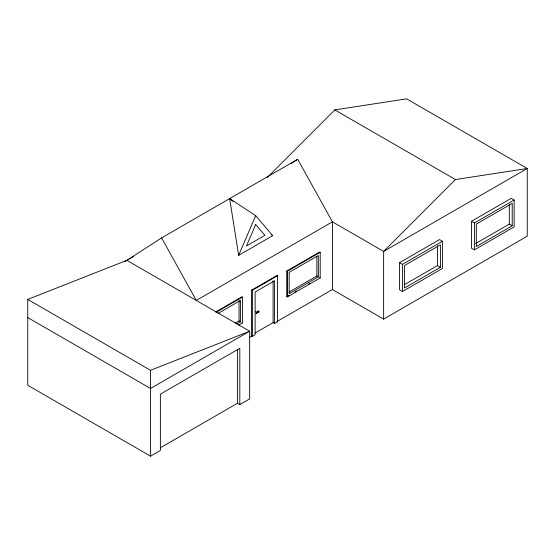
<?xml version="1.0" encoding="UTF-8"?>
<svg xmlns="http://www.w3.org/2000/svg" width="555" height="555" viewBox="0 0 555 555"><rect width="100%" height="100%" fill="white"/><g stroke="black" fill="none" stroke-linecap="round" stroke-linejoin="round"><path stroke-width="0.83" d="M238.664 255.328L255.682 215.652L229.645 198.593L238.664 255.328L272.699 235.681L255.682 215.652M267.26 177.496L334.804 109.897L406.607 98.845L527.25 168.498L527.25 236.187L383.637 319.097L332.424 289.53L276.973 321.539L277.472 321.824L277.472 275.773L276.973 275.488L251.741 290.057L251.741 336.108L249.493 337.405M160.284 447.823L237.484 403.256L239.815 404.602L239.815 348.276L160.374 394.147L160.374 450.473L150.53 456.154L27.75 385.267L27.75 299.416L126.873 260.35L161.588 237.894L297.709 159.299L332.424 221.84L383.637 251.408L527.25 168.498L455.447 179.542L383.637 251.408L383.637 319.097M291.202 163.51L297.709 159.299M124.618 261.648L133.602 256.466M251.741 290.057L252.241 290.341L277.472 275.773M215.701 311.959L241.973 296.786L242.473 297.078L242.473 322.906L238.719 325.07M286.817 270.979L319.708 251.991L320.2 252.275L320.2 277.944L287.31 296.932L286.817 296.647L286.817 270.979L287.31 271.27L320.2 252.275M216.2 312.243L242.473 297.078M218.108 313.374L240.537 300.421L240.537 321.789L236.798 323.947M235.306 323.086L239.045 320.929L240.537 321.789M289.183 291.986L316.85 276.008L318.334 276.869L318.334 255.508L289.176 272.345L289.176 293.706L318.334 276.869M258.866 311.209L256.139 312.777L256.139 313.679L258.866 312.104L258.866 311.209L258.47 310.973L256.521 312.104L255.425 311.473M256.521 312.999L257.818 312.25M286.817 296.647L289.058 295.357M295.038 291.902L296.53 291.035M308.49 284.132L309.988 283.272M255.127 333.007L273.102 322.628L274.593 323.489L277.472 321.824M251.741 336.108L252.241 336.392L255.12 334.727L255.12 292.006L274.593 280.761L274.593 323.489M399.551 262.675L439.532 239.587L442.46 241.279L442.46 268.433L402.472 291.514L399.551 289.828L399.551 262.675L402.472 264.36L442.46 241.279M471.473 221.285L511.224 198.343L514.145 200.029L514.145 226.905L474.393 249.854L471.473 248.168L471.473 221.285L474.393 222.978L514.145 200.029M404.581 284.569L437.493 265.567L440.413 267.253L440.413 244.81L404.512 265.54L404.512 287.983L440.413 267.253M475.642 243.541L509.296 224.109L512.216 225.795L512.216 203.359L476.315 224.088L476.315 246.524L512.216 225.795M239.815 404.602L249.66 398.927L249.66 331.238L126.873 260.35M27.75 299.416L150.53 370.303L249.66 331.238L150.53 388.465L27.75 317.578M334.804 109.897L455.447 179.542M319.708 277.66L320.2 277.944M264.36 282.772L264.86 283.057M258.866 312.104L258.47 310.973M241.973 322.615L242.473 322.906M229.645 198.593L232.913 201.403M271.395 234.557L272.699 235.681M161.588 237.894L196.297 300.435L332.424 221.84L332.424 289.53M509.296 204.261L509.296 224.109M474.393 222.978L474.393 249.854M437.493 245.712L437.493 265.567M402.472 264.36L402.472 291.514M316.85 256.354L316.85 276.008M287.31 271.27L287.31 296.932M273.102 280.754L273.102 322.628M252.241 290.341L252.241 336.392M239.045 300.421L239.045 320.929M237.484 349.532L237.484 403.256M150.53 370.303L150.53 456.154M255.682 224.498L246.482 245.948L264.881 235.327L255.682 224.498"/></g></svg>
